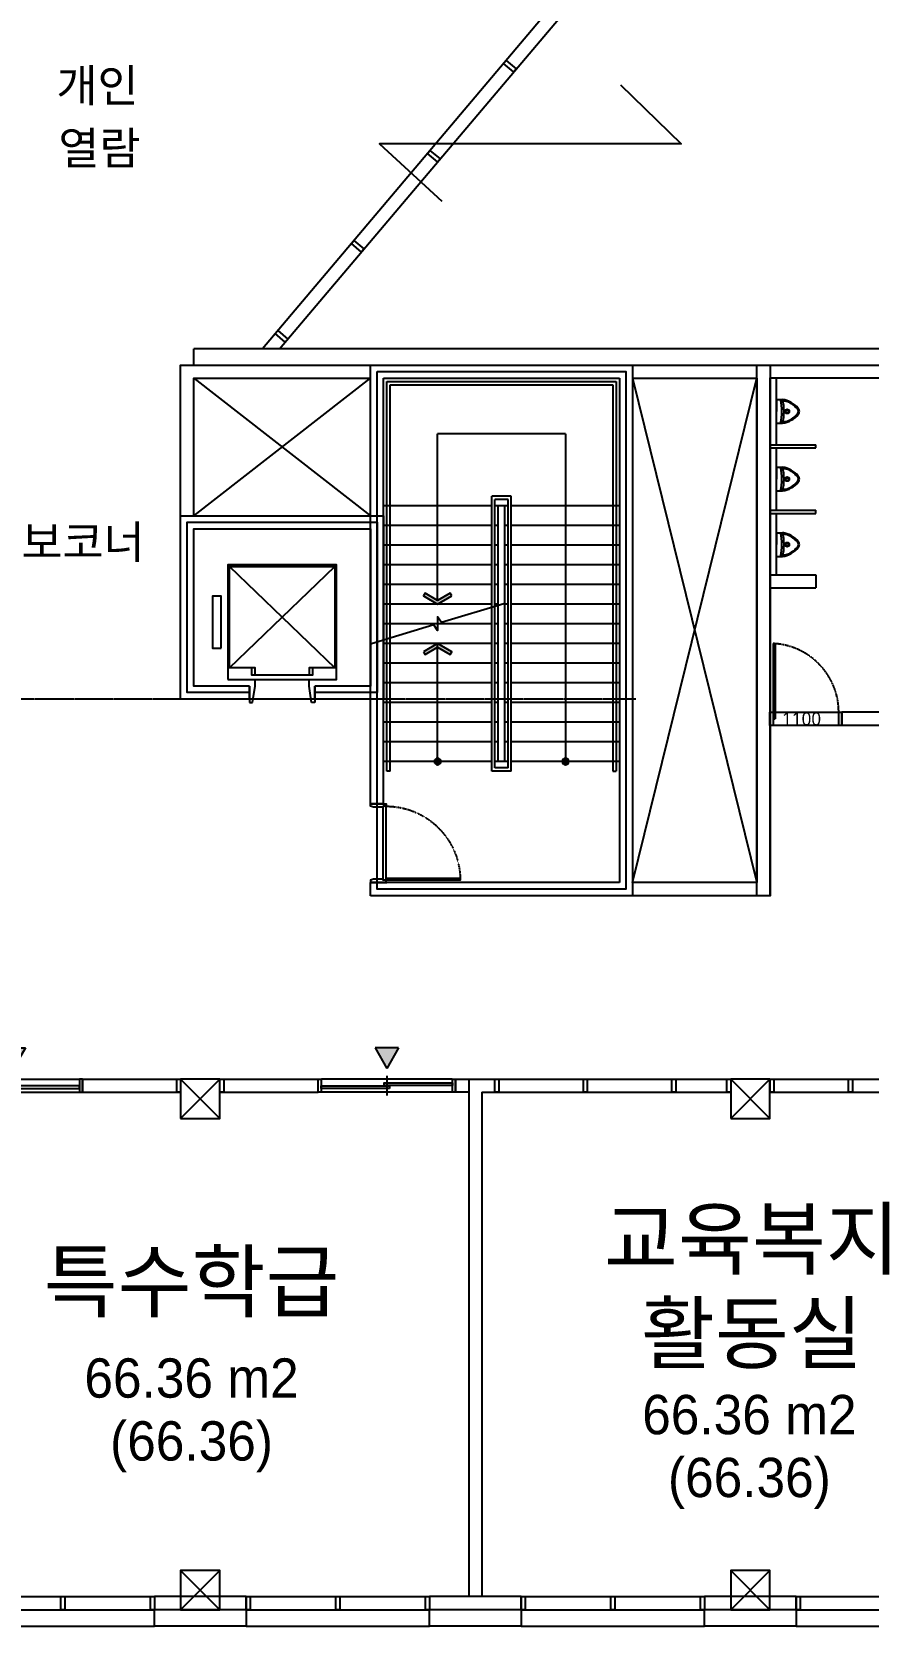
# Model space of a CAD drawing. Header units: millimetres. Extents: x 50157 to 283139, y 29188 to 187058.
# Drawn here: x 143122 to 155891, y 91638 to 115974 of the extents above; entities that cross this region are included whole.
import ezdxf
from ezdxf.enums import TextEntityAlignment as Align

# ---------------------------------------------------------------- set-up
doc = ezdxf.new("R2010")
doc.units = ezdxf.units.MM
for name, pattern in [('D_HIDDEN', [0.35, 0.2, -0.15]), ('HID', [2.2, 1.5, -0.7]), ('PLAN_2F$0$DOT', [6.35, 0, -6.35])]:
    doc.linetypes.add(name, pattern=pattern)
doc.layers.get('Defpoints').update_dxf_attribs({"color": 163})
for name, color, linetype in [('A-CON', 2, 'Continuous'), ('A-DOOR', 4, 'Continuous'), ('A-ELE6', 6, 'Continuous'), ('A-FIN', 6, 'Continuous'), ('A-FIN-GL', 5, 'Continuous'), ('A-FIN-ST', 4, 'Continuous'), ('A-HID2', 7, 'HID'), ('A-HR', 6, 'Continuous'), ('A-LEAD', 7, 'Continuous'), ('A-PARK', 253, 'Continuous'), ('A-RC', 2, 'Continuous'), ('A-STAIR', 4, 'Continuous'), ('A-TOILET', 252, 'Continuous'), ('A-VOID', 1, 'Continuous'), ('A-WALL', 3, 'Continuous'), ('A-WND1', 5, 'Continuous'), ('A-WND2', 253, 'Continuous'), ('AA-DWXM-DOOR', 4, 'Continuous'), ('AA-WAXM-CONC', 2, 'Continuous'), ('AA-XXXX-MARK', 7, 'Continuous'), ('G-NOTE', 10, 'Continuous'), ('G-SYM', 7, 'Continuous'), ('G-TEXT1', 3, 'Continuous'), ('G-TEXT2', 7, 'Continuous'), ('H-PAT 8', 8, 'Continuous')]:
    doc.layers.add(name, color=color, linetype=linetype)
doc.layers.add('G-DEF1', color=163, linetype='Continuous', plot=False)
doc.styles.add('LIM_나눔바른고딕_L', font='NanumBarunGothic.ttf')
doc.styles.add('돋움_SEOP_건대특계관숙', font='gulim.ttc', dxfattribs={"width": 0.95})

# ---------------------------------------------------------------- blocks, each defined once
blk = doc.blocks.new('COL')
at = {"layer": 'A-RC'}
blk.add_lwpolyline([(-2370007, 768928), (-2369407, 768928), (-2369407, 769528), (-2370007, 769528)], close=True, dxfattribs=at)
at = {"layer": 'G-DEF1', "flags": 128}
for points in [[(-2370007, 769528), (-2369407, 768928)], [(-2370007, 768928), (-2369407, 769528)]]:
    blk.add_lwpolyline(points, dxfattribs=at)
blk = doc.blocks.new('AXIS-2')
for p in [(-242279.2, -25263.3), (-233879.2, -25263.3), (-242279.2, -32763.3), (-233879.2, -32763.3)]:
    blk.add_blockref('COL', p)
blk = doc.blocks.new('교실문')
at = {"layer": 'G-SYM'}
h = blk.add_hatch(color=256, dxfattribs=at)
h.dxf.hatch_style = 1
h.paths.add_polyline_path([(241522, -220325), (241162, -220325), (241342, -220637)])
blk.add_line((241342, -220751), (241342, -221051))
for points in [[(240292, -221001), (240337, -221001), (240337, -220801), (240292, -220801)], [(242347, -221001), (242392, -221001), (242392, -220801), (242347, -220801)]]:
    blk.add_lwpolyline(points, close=True)
at = {"layer": 'A-FIN-GL', "flags": 128}
for points in [[(240337, -220898), (241382, -220898), (241382, -220858), (240337, -220858)], [(241302, -220944), (242347, -220944), (242347, -220904), (241302, -220904)]]:
    blk.add_lwpolyline(points, close=True, dxfattribs=at)
at = {"layer": 'G-SYM'}
for p, q in [((241162, -220325), (241522, -220325)), ((241162, -220325), (241342, -220637)), ((241522, -220325), (241342, -220637))]:
    blk.add_line(p, q, dxfattribs=at)
at = {"layer": 'H-PAT 8', "linetype": 'D_HIDDEN'}
for p, q in [((240337, -220801), (242347, -220801)), ((240337, -221001), (242347, -221001))]:
    blk.add_line(p, q, dxfattribs=at)
blk = doc.blocks.new('WIN2800')
at = {"layer": 'A-FIN-GL', "flags": 128}
for points in [[(-2617589, 733100), (-2614789, 733100)], [(-2617589, 732900), (-2614789, 732900)]]:
    blk.add_lwpolyline(points, dxfattribs=at)
at = {"layer": 'A-FIN-ST'}
for points in [[(-2617529, 732900), (-2617589, 732900), (-2617589, 733100), (-2617529, 733100)], [(-2616159, 732900), (-2616219, 732900), (-2616219, 733100), (-2616159, 733100)], [(-2614789, 732900), (-2614849, 732900), (-2614849, 733100), (-2614789, 733100)]]:
    blk.add_lwpolyline(points, close=True, dxfattribs=at)
at = {"layer": 'A-WND2', "flags": 128}
blk.add_lwpolyline([(-2617589, 732650), (-2614789, 732650)], dxfattribs=at)
blk = doc.blocks.new('A$C198f86d3')
at = {"lineweight": -3}
for p, q in [((-181, 0), (0, 0)), ((-181, 0), (-181, -90)), ((181, 0), (0, 0)), ((181, 0), (181, -90))]:
    blk.add_line(p, q, dxfattribs=at)
for radius in [32.5, 20]:
    blk.add_circle((0, -163), radius, dxfattribs=at)
for centre, radius, start, end in [((21, 736), 820, 255.724, 268.592), ((204, -34), 390, 188.3428, 230.0968), ((21, 736), 853, 256.3218, 268.592), ((-39, -123), 116, 168.393, 198.941), ((209, -30), 381, 200.0609, 229.9825), ((-21, 736), 820, 271.4035, 284.2715), ((-21, 736), 853, 271.4035, 283.6738), ((-209, -30), 381, 310.013, 339.9346), ((-204, -34), 390, 309.8987, 351.6527), ((39, -123), 116, 341.0545, 11.6025), ((0, -280), 69.6, 228.893, 269.9978), ((0, -280), 54.6, 229.1079, 269.9964), ((0, -280), 54.6, 269.9991, 310.8877), ((0, -280), 69.6, 269.9978, 311.1025)]:
    blk.add_arc(centre, radius, start, end, dxfattribs=at)
blk = doc.blocks.new('150 프레임 문')
for p, q in [((2463571, -3159342), (2462421, -3159342)), ((2463571, -3159312), (2462521, -3159312))]:
    blk.add_line(p, q)
for points in [[(2462521, -3159312), (2462321, -3159312), (2462321, -3159262), (2462521, -3159262)], [(2462521, -3160362), (2462321, -3160362), (2462321, -3160312), (2462521, -3160312)]]:
    blk.add_lwpolyline(points, close=True)
at = {"layer": 'AA-DWXM-DOOR'}
for p, q in [((2462421, -3159312), (2462421, -3159342)), ((2463571, -3159312), (2463571, -3159342))]:
    blk.add_line(p, q, dxfattribs=at)
at = {"layer": 'Defpoints'}
for p, q in [((2462321, -3160312), (2462321, -3159312)), ((2462521, -3159312), (2462521, -3160312))]:
    blk.add_line(p, q, dxfattribs=at)
at = {"layer": 'H-PAT 8', "linetype": 'D_HIDDEN'}
blk.add_arc((2462521, -3159262), 1050, 270, 357.2706, dxfattribs=at)
at = {"layer": 'Defpoints', "style": 'LIM_나눔바른고딕_L'}
blk.add_text('1100', height=200, rotation=1350, dxfattribs=at).set_placement((2462421, -3159745), align=Align.MIDDLE_CENTER)
blk = doc.blocks.new('T-2')
at = {"layer": 'A-RC', "flags": 128}
blk.add_lwpolyline([(-2595287, 754965), (-2603287, 754965), (-2603287, 747065), (-2603487, 747065), (-2603487, 755165), (-2595087, 755165), (-2595087, 747065), (-2595287, 747065)], dxfattribs=at)
at = {"layer": 'A-TOILET'}
for p, q in [((-2603187, 753950), (-2603187, 754965)), ((-2603287, 753950), (-2602587, 753950)), ((-2602587, 753900), (-2602587, 753950)), ((-2603287, 753900), (-2602587, 753900)), ((-2603187, 752950), (-2603187, 753900)), ((-2603287, 752950), (-2602587, 752950)), ((-2603287, 752900), (-2602587, 752900)), ((-2603187, 751950), (-2603187, 752900)), ((-2602587, 752900), (-2602587, 752950))]:
    blk.add_line(p, q, dxfattribs=at)
at = {"layer": 'A-WALL'}
blk.add_line((-2602587, 751965), (-2602587, 751765), dxfattribs=at)
at = {"layer": 'A-WALL', "flags": 128}
for points in [[(-2603287, 751965), (-2602587, 751965)], [(-2603287, 751765), (-2602587, 751765)], [(-2601137, 751765), (-2600537, 751765), (-2600537, 749865), (-2602187, 749865)], [(-2602187, 749665), (-2602187, 749865)], [(-2601587, 749515), (-2601587, 749665), (-2602187, 749665)]]:
    blk.add_lwpolyline(points, dxfattribs=at)
at = {"layer": 'A-DOOR', "linetype": 'Continuous', "ltscale": 300, "rotation": 90.00000000000011}
blk.add_blockref('150 프레임 문', (-5762549, -1712656), dxfattribs=at)
at = {"layer": 'A-TOILET', "rotation": 89.99999999999996}
for p in [(-2603187, 754458), (-2603187, 753425), (-2603187, 752425)]:
    blk.add_blockref('A$C198f86d3', p, dxfattribs=at)
blk = doc.blocks.new('EV')
at = {"layer": 'A-CON'}
blk.add_line((-2307862, 952674), (-2307862, 952474), dxfattribs=at)
blk.add_lwpolyline([(-2308862, 952474), (-2308862, 952674)], dxfattribs=at)
at = {"layer": 'A-ELE6'}
for p, q in [((-2307559, 952951), (-2309166, 954498)), ((-2307559, 954498), (-2309166, 952951)), ((-2307949, 952845), (-2308776, 952845)), ((-2308776, 952674), (-2308776, 952774)), ((-2307948, 952674), (-2307948, 952774)), ((-2308812, 952424), (-2308776, 952674)), ((-2307912, 952424), (-2307948, 952674)), ((-2308862, 952474), (-2308862, 952424)), ((-2308862, 952424), (-2308812, 952424)), ((-2307862, 952424), (-2307912, 952424)), ((-2307862, 952474), (-2307862, 952424))]:
    blk.add_line(p, q, dxfattribs=at)
for points in [[(-2307532, 952774), (-2309192, 952774), (-2309192, 954524), (-2307532, 954524)], [(-2307432, 953254), (-2307432, 954045), (-2307300, 954045), (-2307300, 953254)]]:
    blk.add_lwpolyline(points, close=True, dxfattribs=at)
blk.add_lwpolyline([(-2307896, 952951), (-2307896, 952845), (-2307949, 952845), (-2307949, 952951), (-2307559, 952951), (-2307559, 954498), (-2309166, 954498), (-2309166, 952951), (-2308776, 952951), (-2308776, 952845), (-2308830, 952845), (-2308830, 952951)], dxfattribs=at)
at = {"layer": 'A-RC'}
for p, q in [((-2308862, 952674), (-2308862, 952474)), ((-2307862, 952474), (-2307862, 952674))]:
    blk.add_line(p, q, dxfattribs=at)
for points in [[(-2307862, 952474), (-2306812, 952474), (-2306812, 955274), (-2309912, 955274), (-2309912, 952474), (-2308862, 952474)], [(-2307862, 952674), (-2307012, 952674), (-2307012, 955074), (-2309712, 955074), (-2309712, 952674), (-2308862, 952674)]]:
    blk.add_lwpolyline(points, dxfattribs=at)
at = {"layer": 'Defpoints'}
blk.add_lwpolyline([(-2307862, 952574), (-2306912, 952574), (-2306912, 955174), (-2309812, 955174), (-2309812, 952574), (-2308862, 952574)], dxfattribs=at)
blk = doc.blocks.new('A$Cd8b1d8e2')
at = {"layer": 'AA-XXXX-MARK'}
h = blk.add_hatch(color=256, dxfattribs=at)
h.dxf.hatch_style = 1
edge = h.paths.add_edge_path()
edge.add_arc((0, 0), 0.5, 0, 360)
blk.add_circle((0, 0), 0.5, dxfattribs=at)
blk = doc.blocks.new('STD-스틸싱글도어1')
at = {"color": 8}
for p, q in [((35, 0), (1165, 0)), ((35, -45), (1165, -45))]:
    blk.add_line(p, q, dxfattribs=at)
at = {"color": 0, "linetype": 'ByBlock', "lineweight": -2}
blk.add_lwpolyline([(65, 0), (65, 1130), (35, 1130), (35, 0)], close=True, dxfattribs=at)
for points in [[(0, -240), (0, 0), (35, 0), (35, -45), (50, -45), (50, -195), (35, -240), (35, -240)], [(1200, -240), (1200, 0), (1165, 0), (1165, -45), (1150, -45), (1150, -195), (1165, -240), (1165, -240)]]:
    blk.add_lwpolyline(points, close=True)
at = {"layer": 'Defpoints', "linetype": 'PLAN_2F$0$DOT', "ltscale": 100}
blk.add_line((0, 0), (1200, 0), dxfattribs=at)
at = {"layer": 'H-PAT 8', "linetype": 'D_HIDDEN'}
blk.add_arc((35, 0), 1130, 0, 90, dxfattribs=at)
blk = doc.blocks.new('ST-1')
at = {"layer": 'A-LEAD'}
for points in [[(-2306071, 954549), (-2306096, 954593), (-2306287, 954482), (-2306479, 954593), (-2306504, 954549), (-2306287, 954424)], [(-2306504, 953699), (-2306479, 953656), (-2306287, 953767), (-2306096, 953656), (-2306071, 953699), (-2306287, 953824)]]:
    blk.add_hatch(color=256, dxfattribs=at).paths.add_polyline_path(points)
at = {"layer": 'A-HR'}
for p, q in [((-2307062, 951874), (-2307062, 957824)), ((-2307062, 957824), (-2303562, 957824)), ((-2307012, 951874), (-2307012, 957774)), ((-2307012, 957774), (-2303612, 957774)), ((-2303612, 957774), (-2303612, 951874)), ((-2303562, 957824), (-2303562, 951874)), ((-2305462, 951874), (-2305462, 956074)), ((-2305162, 956074), (-2305462, 956074)), ((-2305412, 951924), (-2305412, 956024)), ((-2305212, 956024), (-2305412, 956024)), ((-2305212, 951924), (-2305212, 956024)), ((-2305162, 951874), (-2305162, 956074)), ((-2307012, 951874), (-2307062, 951874)), ((-2305162, 951874), (-2305462, 951874)), ((-2305212, 951924), (-2305412, 951924)), ((-2303612, 951874), (-2303562, 951874))]:
    blk.add_line(p, q, dxfattribs=at)
at = {"layer": 'A-LEAD'}
for p, q in [((-2306287, 954482), (-2306287, 957024)), ((-2304337, 957024), (-2306287, 957024)), ((-2304337, 957024), (-2304337, 952024)), ((-2306287, 952024), (-2306287, 953824))]:
    blk.add_line(p, q, dxfattribs=at)
for points in [[(-2306071, 954549), (-2306096, 954593), (-2306287, 954482), (-2306479, 954593), (-2306504, 954549), (-2306287, 954424)], [(-2306504, 953699), (-2306479, 953656), (-2306287, 953767), (-2306096, 953656), (-2306071, 953699), (-2306287, 953824)]]:
    blk.add_lwpolyline(points, close=True, dxfattribs=at)
blk.add_lwpolyline([(-2305275, 954428), (-2306230, 954142), (-2306287, 954229), (-2306287, 954020), (-2306345, 954107), (-2307299, 953821)], dxfattribs=at)
at = {"layer": 'A-RC'}
for p, q in [((-2307312, 958074), (-2303312, 958074)), ((-2307312, 951374), (-2307312, 958074)), ((-2303312, 958074), (-2303312, 949974)), ((-2307112, 957874), (-2303512, 957874)), ((-2307112, 951374), (-2307112, 957874)), ((-2303512, 957874), (-2303512, 950174)), ((-2307112, 951374), (-2307312, 951374)), ((-2307312, 949974), (-2307312, 950174)), ((-2303512, 950174), (-2307312, 950174)), ((-2307112, 949974), (-2307312, 949974)), ((-2303312, 949974), (-2307112, 949974))]:
    blk.add_line(p, q, dxfattribs=at)
at = {"layer": 'A-STAIR'}
for p, q in [((-2305462, 955924), (-2307112, 955924)), ((-2305262, 955924), (-2305412, 955924)), ((-2305362, 952024), (-2305362, 955924)), ((-2305262, 952024), (-2305262, 955924)), ((-2305212, 955924), (-2305262, 955924)), ((-2303512, 955924), (-2305162, 955924)), ((-2305462, 955624), (-2307112, 955624)), ((-2305362, 955624), (-2305412, 955624)), ((-2305212, 955624), (-2305262, 955624)), ((-2303512, 955624), (-2305162, 955624)), ((-2305462, 955324), (-2307112, 955324)), ((-2305362, 955324), (-2305412, 955324)), ((-2305212, 955324), (-2305262, 955324)), ((-2303512, 955324), (-2305162, 955324)), ((-2305462, 955024), (-2307112, 955024)), ((-2305362, 955024), (-2305412, 955024)), ((-2305212, 955024), (-2305262, 955024)), ((-2303512, 955024), (-2305162, 955024)), ((-2305462, 954724), (-2307112, 954724)), ((-2305362, 954724), (-2305412, 954724)), ((-2305212, 954724), (-2305262, 954724)), ((-2303512, 954724), (-2305162, 954724)), ((-2305462, 954424), (-2307112, 954424)), ((-2305362, 954424), (-2305412, 954424)), ((-2305212, 954424), (-2305262, 954424)), ((-2303512, 954424), (-2305162, 954424)), ((-2305462, 954124), (-2307112, 954124)), ((-2305362, 954124), (-2305412, 954124)), ((-2305212, 954124), (-2305262, 954124)), ((-2303512, 954124), (-2305162, 954124)), ((-2305462, 953824), (-2307112, 953824)), ((-2305362, 953824), (-2305412, 953824)), ((-2305212, 953824), (-2305262, 953824)), ((-2303512, 953824), (-2305162, 953824)), ((-2305462, 953524), (-2307112, 953524)), ((-2305362, 953524), (-2305412, 953524)), ((-2305212, 953524), (-2305262, 953524)), ((-2303512, 953524), (-2305162, 953524)), ((-2305462, 953224), (-2307112, 953224)), ((-2305362, 953224), (-2305412, 953224)), ((-2305212, 953224), (-2305262, 953224)), ((-2303512, 953224), (-2305162, 953224)), ((-2305462, 952924), (-2307112, 952924)), ((-2305362, 952924), (-2305412, 952924)), ((-2305212, 952924), (-2305262, 952924)), ((-2303512, 952924), (-2305162, 952924)), ((-2305462, 952624), (-2307112, 952624)), ((-2305362, 952624), (-2305412, 952624)), ((-2305212, 952624), (-2305262, 952624)), ((-2303512, 952624), (-2305162, 952624)), ((-2305462, 952324), (-2307112, 952324)), ((-2305362, 952324), (-2305412, 952324)), ((-2305212, 952324), (-2305262, 952324)), ((-2303512, 952324), (-2305162, 952324)), ((-2305462, 952024), (-2307112, 952024)), ((-2305212, 952024), (-2305412, 952024)), ((-2303512, 952024), (-2305162, 952024))]:
    blk.add_line(p, q, dxfattribs=at)
at = {"layer": 'Defpoints'}
blk.add_lwpolyline([(-2307212, 957974), (-2303412, 957974), (-2303412, 950074), (-2307212, 950074)], close=True, dxfattribs=at)
at = {"layer": 'A-LEAD', "xscale": -100, "yscale": 100, "zscale": 100, "rotation": 89.99999999999996}
for p in [(-2306287, 952024), (-2304337, 952024)]:
    blk.add_blockref('A$Cd8b1d8e2', p, dxfattribs=at)
at = {"layer": 'A-WND1', "xscale": -1, "rotation": 269.9999999999999}
blk.add_blockref('STD-스틸싱글도어1', (-2307072, 950174), dxfattribs=at)
blk = doc.blocks.new('CORE-4')
at = {"layer": 'A-RC', "flags": 128}
for points in [[(-2602177, 752865), (-2602177, 755165), (-2599277, 755165)], [(-2595277, 755165), (-2593177, 755165), (-2593177, 747065), (-2595277, 747065)], [(-2601977, 752865), (-2601977, 754965), (-2599277, 754965)], [(-2595277, 754965), (-2593377, 754965), (-2593377, 747265), (-2595277, 747265)]]:
    blk.add_lwpolyline(points, dxfattribs=at)
at = {"layer": 'A-VOID'}
for p, q in [((-2601977, 752865), (-2599277, 754965)), ((-2601977, 754965), (-2599277, 752865)), ((-2595277, 754965), (-2593377, 747265)), ((-2595277, 747265), (-2593377, 754965))]:
    blk.add_line(p, q, dxfattribs=at)
blk.add_blockref('ST-1', (-291965, -202909))
at = {"xscale": -1}
blk.add_blockref('EV', (-4908989, -202409), dxfattribs=at)

msp = doc.modelspace()

# ---------------------------------------------------------------- linework, layer by layer
at = {"layer": 'A-FIN'}
msp.add_line((145593, 110888), (145593, 111138), dxfattribs=at)
at = {"layer": 'A-FIN', "flags": 128}
for points in [[(162593, 110888), (162593, 111138), (145593, 111138)], [(146393, 91888), (146393, 91638), (144993, 91638), (144993, 91888)], [(150593, 91888), (150593, 91638), (149193, 91638), (149193, 91888)], [(154793, 91888), (154793, 91638), (153393, 91638), (153393, 91888)]]:
    msp.add_lwpolyline(points, dxfattribs=at)
at = {"layer": 'A-FIN-GL'}
msp.add_line((153589, 119353), (146643, 111138), dxfattribs=at)
msp.add_lwpolyline([(146905, 111138), (153742, 119224, 0.638388), (150000, 127288), (137643, 127288)], format="xyb", dxfattribs=at)
at = {"layer": 'A-FIN-GL', "flags": 128}
for points in [[(143893, 99988), (145393, 99988)], [(143893, 99988), (143893, 99788)], [(143893, 99788), (145393, 99788)], [(145993, 99988), (147493, 99988)], [(145993, 99788), (147493, 99788)], [(150193, 99988), (153793, 99988)], [(150193, 99788), (153793, 99788)], [(154393, 99988), (156893, 99988)], [(154393, 99788), (156893, 99788)]]:
    msp.add_lwpolyline(points, dxfattribs=at)
at = {"layer": 'A-FIN-ST'}
for points in [[(150325, 115492), (150364, 115538), (150516, 115409), (150478, 115363)], [(149163, 114118), (149201, 114164), (149354, 114034), (149315, 113989)], [(148001, 112743), (148039, 112789), (148192, 112660), (148153, 112614)], [(146838, 111369), (146877, 111414), (147030, 111285), (146991, 111240)], [(145333, 99988), (145393, 99988), (145393, 99788), (145333, 99788)], [(145993, 99988), (146053, 99988), (146053, 99788), (145993, 99788)], [(150193, 99988), (150253, 99988), (150253, 99788), (150193, 99788)], [(151543, 99988), (151603, 99988), (151603, 99788), (151543, 99788)], [(152893, 99988), (152953, 99988), (152953, 99788), (152893, 99788)], [(153733, 99988), (153793, 99988), (153793, 99788), (153733, 99788)], [(154393, 99988), (154453, 99988), (154453, 99788), (154393, 99788)], [(155593, 99988), (155653, 99988), (155653, 99788), (155593, 99788)]]:
    msp.add_lwpolyline(points, close=True, dxfattribs=at)
at = {"layer": 'A-HID2'}
msp.add_line((152343, 105788), (133143, 105788), dxfattribs=at)
at = {"layer": 'A-RC', "flags": 128}
for points in [[(149793, 99988), (150193, 99988)], [(149793, 99988), (149793, 92088)], [(149993, 99788), (150193, 99788)], [(149993, 99788), (149993, 92088)], [(150193, 99788), (150193, 99988)], [(146393, 92088), (144993, 92088)], [(144993, 92088), (144993, 91888)], [(146393, 92088), (146393, 91888)], [(150593, 92088), (149193, 92088)], [(149193, 92088), (149193, 91888)], [(150593, 92088), (150593, 91888)], [(154793, 92088), (153393, 92088)], [(153393, 92088), (153393, 91888)], [(154793, 92088), (154793, 91888)], [(146393, 91888), (144993, 91888)], [(150593, 91888), (149193, 91888)], [(154793, 91888), (153393, 91888)]]:
    msp.add_lwpolyline(points, dxfattribs=at)
at = {"layer": 'AA-WAXM-CONC'}
msp.add_lwpolyline([(149793, 99788), (149593, 99788), (149593, 99988), (149793, 99988)], dxfattribs=at)
at = {"layer": 'G-NOTE', "flags": 128}
msp.add_lwpolyline([(152112, 115164), (153038, 114264), (148432, 114264), (149384, 113389)], dxfattribs=at)

# ---------------------------------------------------------------- block references
for name, p in [('AXIS-2', (2757679, -644277)), ('WIN2800', (2759782, -641012)), ('WIN2800', (2763982, -641012)), ('WIN2800', (2768182, -641012)), ('WIN2800', (2772382, -641012))]:
    msp.add_blockref(name, p)
at = {"layer": 'A-DOOR', "linetype": 'Continuous', "ltscale": 300}
msp.add_blockref('교실문', (-98499, 320789), dxfattribs=at)
at = {"layer": 'A-DOOR', "linetype": 'Continuous', "ltscale": 300, "xscale": -1}
msp.add_blockref('교실문', (389884, 320789), dxfattribs=at)

# ---------------------------------------------------------------- texts
at = {"layer": 'G-DEF1', "style": '돋움_SEOP_건대특계관숙'}
for p in [(145560, 94465), (154078, 93907)]:
    msp.add_text('(66.36)', height=600, rotation=360, dxfattribs=at).set_placement(p, align=Align.MIDDLE_CENTER)
at = {"layer": 'G-TEXT1', "style": '돋움_SEOP_건대특계관숙'}
for s, height, p in [('개인', 500, (144124, 115155)), ('열람', 500, (144154, 114200)), ('독서정보코너', 500, (142963, 108188)), ('교육복지', 900, (154116, 97551)), ('특수학급', 900, (145560, 96899)), ('활동실', 900, (154116, 96111))]:
    msp.add_text(s, height=height, rotation=360, dxfattribs=at).set_placement(p, align=Align.MIDDLE_CENTER)
at = {"layer": 'G-TEXT2', "style": '돋움_SEOP_건대특계관숙'}
for p in [(145560, 95425), (154078, 94867)]:
    msp.add_text('66.36 m2', height=600, rotation=360, dxfattribs=at).set_placement(p, align=Align.MIDDLE_CENTER)

# ---------------------------------------------------------------- next in the draw order: block references
msp.add_blockref('T-2', (2757679, -644277))

# ---------------------------------------------------------------- next in the draw order: block references
at = {"layer": 'A-PARK'}
msp.add_blockref('CORE-4', (2747570, -644277), dxfattribs=at)

doc.saveas('drawing.dxf')
